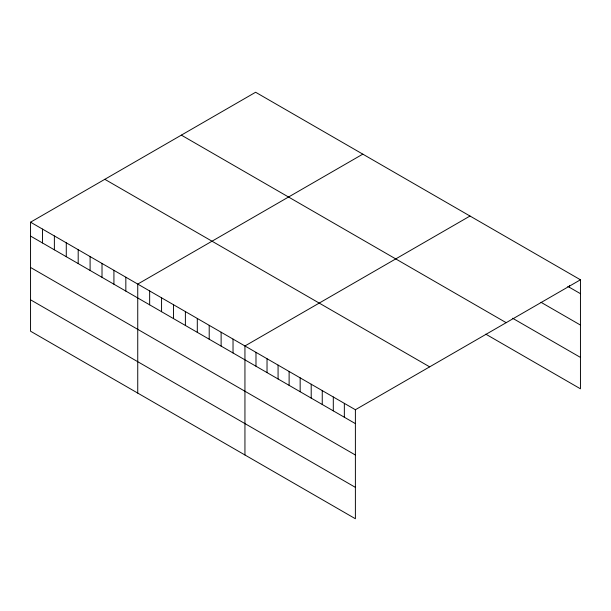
<?xml version="1.0" encoding="UTF-8"?>
<svg xmlns="http://www.w3.org/2000/svg" width="611" height="611" viewBox="0 0 611 611"><rect width="100%" height="100%" fill="white"/><g stroke="black" fill="none" stroke-linecap="round" stroke-linejoin="round"><path stroke-width="0.92" d="M30.55 222.19L355.388 409.737L355.388 518.747L30.55 331.208L30.55 222.19L255.612 92.253L580.45 279.792L580.45 388.81L485.783 334.148M362.812 154.14L137.742 284.084L137.742 393.094M470.004 216.034L244.942 345.971L244.942 454.981M355.388 409.737L580.45 279.792M567.825 286.391L580.45 293.677M541.002 302.3L580.45 325.067M512.606 318.247L580.45 357.412M181.345 135.13L506.175 322.677M104.825 179.313L429.655 366.852M30.55 236.075L355.388 423.614M30.55 267.465L355.388 455.012M30.55 299.81L355.388 487.357M569.406 285.452L569.406 287.3M344.344 403.359L344.344 417.244M333.3 396.982L333.3 410.867M322.249 390.605L322.249 404.49M311.205 384.227L311.205 398.112M300.161 377.85L300.161 391.735M289.118 371.473L289.118 385.358M278.074 365.103L278.074 378.98M267.03 358.726L267.03 372.603M255.986 352.348L255.986 366.226M233.028 339.097L233.028 352.975M221.121 332.216L221.121 346.101M209.206 325.342L209.206 339.227M197.3 318.461L197.3 332.346M185.385 311.587L185.385 325.472M173.478 304.713L173.478 318.591M161.564 297.832L161.564 311.717M149.657 290.958L149.657 304.843M125.835 277.203L125.835 291.088M113.921 270.329L113.921 284.214M102.014 263.456L102.014 277.333M90.1 256.574L90.1 270.459M78.193 249.7L78.193 263.578M66.278 242.819L66.278 256.704M54.371 235.945L54.371 249.83M42.457 229.072L42.457 242.949"/></g></svg>
